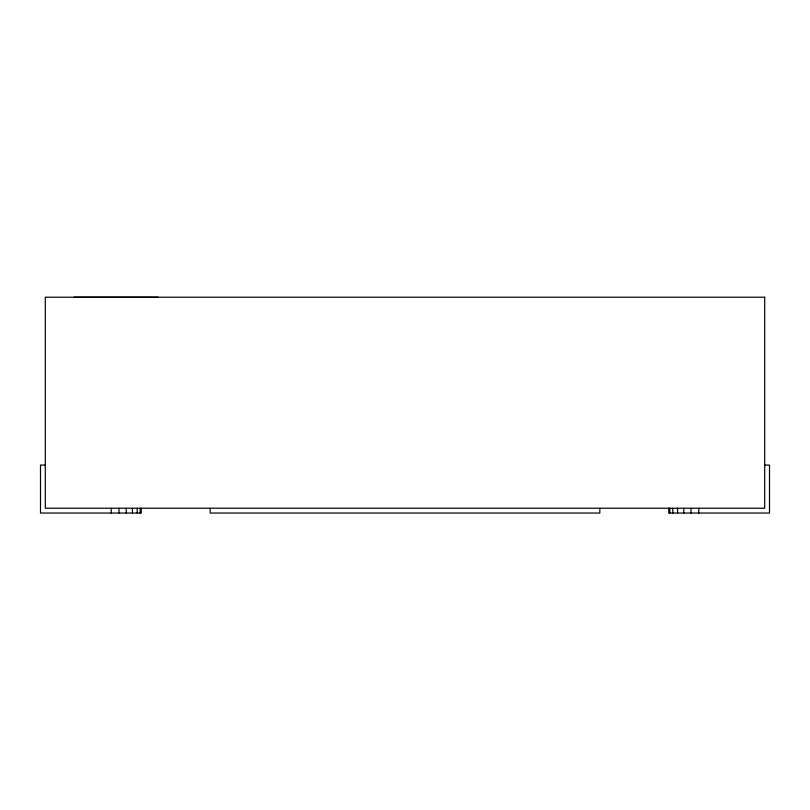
<?xml version="1.0" encoding="UTF-8"?>
<svg xmlns="http://www.w3.org/2000/svg" width="810" height="810" viewBox="0 0 810 810"><rect width="100%" height="100%" fill="white"/><g stroke="black" fill="none" stroke-linecap="round" stroke-linejoin="round"><path stroke-width="1.21" d="M45.299 465.072L40.5 465.072L40.5 513.034L141.213 513.034L141.213 508.234M764.701 465.072L769.5 465.072L769.5 513.034L668.787 513.034L668.787 508.234M698.757 508.234L698.757 513.034M691.001 508.234L691.001 513.034M683.772 508.234L683.772 513.034M677.565 508.234L677.565 513.034M672.796 508.234L672.796 513.034M669.809 508.234L669.809 513.034M599.835 508.234L599.835 513.034L210.165 513.034L210.165 508.234M158.031 297.209L74.085 297.209M140.191 508.234L140.191 513.034M137.204 508.234L137.204 513.034M132.435 508.234L132.435 513.034M126.228 508.234L126.228 513.034M118.999 508.234L118.999 513.034M111.243 508.234L111.243 513.034M764.701 297.209L45.299 297.209L45.299 508.234L764.701 508.234L764.701 297.209"/></g></svg>
